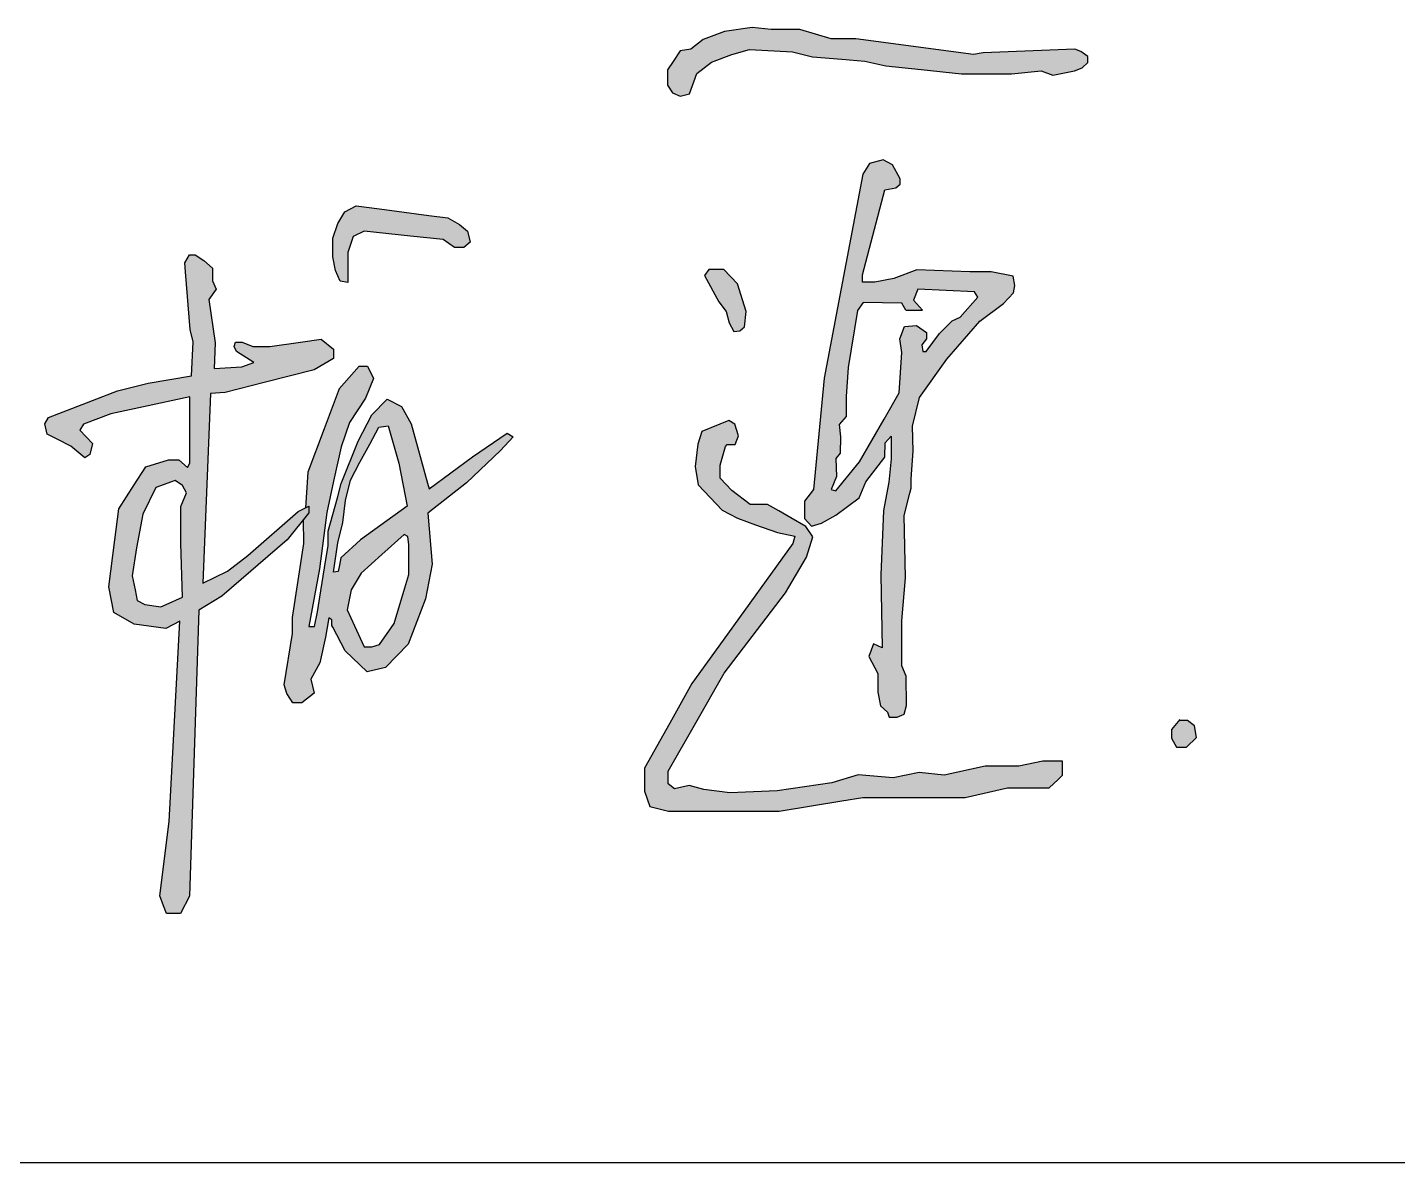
# Model space of a CAD drawing. Extents: x 1728470 to 1835391, y -157368 to 197905.
# Drawn here: x 1785987 to 1786843, y 130493 to 131202 of the extents above; entities that cross this region are included whole.
import ezdxf

# ---------------------------------------------------------------- set-up
doc = ezdxf.new("R2010")
doc.units = 0
doc.header["$LTSCALE"] = 1000
doc.header["$MEASUREMENT"] = 0
doc.layers.get('0').update_dxf_attribs({"linetype": 'CONTINUOUS'})
doc.layers.add('PUB_TITLE', color=4, linetype='CONTINUOUS')

msp = doc.modelspace()

# ---------------------------------------------------------------- hatches: boundary and pattern name
h = msp.add_hatch(color=256)
h.paths.add_polyline_path([(1786100.44, 131032.37), (1786104.93, 131038.78), (1786102.66, 131044.04), (1786102.71, 131052), (1786097.29, 131056.79), (1786091.85, 131060.32), (1786088.32, 131060.32), (1786085.39, 131055.26), (1786085.82, 131049.73), (1786088.61, 131013.73), (1786090.6, 131005.85), (1786089.5, 130984.79), (1786062.48, 130980.2), (1786043.28, 130975.4), (1786021.16, 130966.84), (1786000.18, 130958.71), (1785997.81, 130954.65), (1785999.43, 130948.3), (1786005.68, 130945.08), (1786014.08, 130940.75), (1786022.87, 130933.55), (1786025.93, 130935.6), (1786027.73, 130942.35), (1786019.7, 130950.71), (1786022.06, 130954.5), (1786039.07, 130960.87), (1786059.46, 130965.33), (1786088.44, 130971.66), (1786088.44, 130930.1), (1786086.95, 130927.35), (1786081.65, 130932.28), (1786075.26, 130932.28), (1786061.06, 130927.9), (1786053.79, 130916.64), (1786044.06, 130901.55), (1786041.58, 130882.12), (1786037.83, 130852.78), (1786041.07, 130836.83), (1786053.79, 130829.43), (1786073.46, 130826.89), (1786082.25, 130831.28), (1786075.68, 130706.12), (1786069.72, 130659.68), (1786072.06, 130653.58), (1786073.94, 130648.65), (1786082.56, 130648.65), (1786088.31, 130659.57), (1786089.35, 130691.73), (1786094.13, 130838.2), (1786108.58, 130847.05), (1786149.36, 130882.2), (1786162.85, 130899.16), (1786162.86, 130903.15), (1786156.19, 130899.93), (1786124.65, 130872.39), (1786112.04, 130862.59), (1786096.63, 130855.12), (1786101.34, 130973.58), (1786110.6, 130974.36), (1786134.94, 130980.52), (1786166.19, 130988.43), (1786178.27, 130995.5), (1786178.27, 131001.33), (1786170.45, 131007.51), (1786157.65, 131005.7), (1786138.48, 131003), (1786127.86, 131003), (1786121.13, 131005.76), (1786116.98, 131005.76), (1786116.16, 131002.99), (1786117.55, 130999.98), (1786128.45, 130992.99), (1786120.88, 130990.22), (1786103.66, 130989.18), (1786104.33, 131005.33)])
h.paths.add_polyline_path([(1786079.31, 130919.3), (1786083.99, 130916.25), (1786086.43, 130911.58), (1786082.77, 130903.04), (1786082.77, 130880.08), (1786083.99, 130846.35), (1786073.69, 130841.75), (1786070.38, 130840.35), (1786060.44, 130841.75), (1786055.67, 130844.39), (1786054.32, 130850.98), (1786052.51, 130859.81), (1786055.11, 130877.23), (1786059.18, 130898.16), (1786067.31, 130914.83)], flags=16)
h.paths.add_polyline_path([(1786256.92, 131079.22), (1786249.62, 131083.41), (1786237.86, 131084.95), (1786207.06, 131088.96), (1786192.35, 131090.88), (1786185.32, 131087.2), (1786180.85, 131079.86), (1786177.81, 131070.75), (1786177.81, 131059.1), (1786179.4, 131050.43), (1786182.36, 131043.84), (1786187.17, 131043.04), (1786187.17, 131053.2), (1786187.17, 131061.84), (1786190.54, 131071.71), (1786197.45, 131075.19), (1786226.25, 131072.05), (1786246.8, 131069.8), (1786253.87, 131064.87), (1786259.71, 131064.87), (1786263.64, 131068.12), (1786261.96, 131075.19)])
h.paths.add_polyline_path([(1786183.01, 130940.4), (1786188.16, 130955.63), (1786198.25, 130970.64), (1786203.19, 130982.97), (1786199.38, 130990.74), (1786194.35, 130990.74), (1786181.85, 130976.47), (1786172.42, 130951.49), (1786162.21, 130924.49), (1786160.81, 130902.15), (1786162.86, 130903.15), (1786162.85, 130899.16), (1786159.47, 130894.91), (1786159.79, 130879.9), (1786152.62, 130833.63), (1786152.62, 130823.66), (1786147.42, 130791.58), (1786149.12, 130786.11), (1786152.82, 130780.42), (1786158.51, 130780.42), (1786166.2, 130786.39), (1786164.15, 130795.14), (1786169.64, 130805.33), (1786173.26, 130821.46), (1786175.33, 130833.48), (1786177.22, 130832.26), (1786177.22, 130828.69), (1786177.82, 130827.55), (1786185.56, 130812.89), (1786199.29, 130799.77), (1786210.78, 130802.4), (1786224.97, 130817.08), (1786235.68, 130845.44), (1786239.91, 130867.08), (1786237.24, 130898.79), (1786261.38, 130917.83), (1786282.59, 130938.1), (1786290.49, 130946.53), (1786286.82, 130948.96), (1786264.98, 130934.08), (1786238.05, 130913.99), (1786237.03, 130917.69), (1786226.82, 130954.71), (1786220.67, 130965.47), (1786211.86, 130970.08), (1786202.21, 130960.3), (1786193.68, 130943.81), (1786183.12, 130917.42), (1786180.68, 130908.53), (1786174.94, 130887.72), (1786174.94, 130878.36), (1786173.25, 130868.57), (1786168.25, 130837.24), (1786166.35, 130828.12), (1786162.92, 130828.12), (1786169.55, 130864.11), (1786173.99, 130899.21), (1786178.3, 130918.89)])
h.paths.add_polyline_path([(1786194.79, 130930.7), (1786200.85, 130942.06), (1786206.52, 130952.71), (1786212.47, 130953.45), (1786219.14, 130930.16), (1786224.21, 130903.18), (1786195.08, 130882.13), (1786182.78, 130871.05), (1786181.95, 130866.35), (1786181.24, 130862.34), (1786178.25, 130862.09), (1786180.97, 130880.36), (1786184.05, 130893.08), (1786185.76, 130906.86), (1786188.81, 130919.48)], flags=16)
h.paths.add_polyline_path([(1786222.44, 130885.62), (1786224.62, 130884.19), (1786225.3, 130879.07), (1786225.3, 130860.58), (1786222.79, 130852.24), (1786216.05, 130829.82), (1786207, 130816.81), (1786202.22, 130815.43), (1786197.4, 130815.43), (1786191.38, 130828.45), (1786186.77, 130838.43), (1786189.25, 130850.91), (1786195.58, 130861.44), (1786208.44, 130873.01)], flags=16)
h.paths.add_polyline_path([(1786438.14, 131188.68), (1786464.97, 131187.23), (1786477.54, 131184.09), (1786495.91, 131182.52), (1786510.21, 131181.3), (1786523.23, 131178.33), (1786545.39, 131176.04), (1786570.59, 131173.43), (1786601.88, 131173.43), (1786620.36, 131175.39), (1786627.74, 131172.56), (1786641.22, 131175.39), (1786646.01, 131177.13), (1786649.55, 131180.46), (1786649.55, 131184.32), (1786645.16, 131187.42), (1786641.29, 131188.82), (1786594.46, 131186.96), (1786584.19, 131186.55), (1786578.03, 131185.45), (1786504.52, 131195.22), (1786489.09, 131195.22), (1786469.65, 131201.07), (1786451.76, 131201.07), (1786439.74, 131202.44), (1786422.53, 131199.85), (1786409.27, 131194.83), (1786401.51, 131188.74), (1786394.77, 131187.87), (1786390.4, 131181.16), (1786386.86, 131175.86), (1786386.86, 131166.36), (1786390.06, 131161.46), (1786394.76, 131159.38), (1786400.64, 131160.84), (1786405.29, 131173.57), (1786414.35, 131180.66), (1786427.08, 131185.55)])
h.paths.add_polyline_path([(1786430.72, 131042.22), (1786422.06, 131051.22), (1786412.71, 131051.22), (1786409.98, 131047.44), (1786418.96, 131031.01), (1786423.49, 131024.8), (1786425.33, 131017.76), (1786428.34, 131012.5), (1786432.08, 131012.84), (1786434.97, 131015.39), (1786435.99, 131024.9)])
h.paths.add_polyline_path([(1786522.6, 131100.86), (1786529.53, 131102.12), (1786532.17, 131104.54), (1786532.32, 131107.75), (1786527.52, 131116.59), (1786521.55, 131119.76), (1786513.08, 131117.41), (1786508.98, 131110.66), (1786484.74, 130983.17), (1786478.08, 130913.72), (1786472.48, 130906.38), (1786472.48, 130895.6), (1786476.89, 130890.73), (1786483.15, 130892.7), (1786492.08, 130897.57), (1786506.59, 130908.46), (1786510.76, 130918.43), (1786522.69, 130933.81), (1786522.98, 130942.8), (1786526.72, 130947), (1786526.72, 130932.84), (1786525.08, 130918.32), (1786521.75, 130900.51), (1786520.14, 130860.28), (1786521.12, 130814.66), (1786515.52, 130817.14), (1786512.63, 130809.28), (1786518.22, 130798.73), (1786518.22, 130786.93), (1786520.01, 130778.41), (1786524.32, 130774.47), (1786525.4, 130771.45), (1786530.42, 130771.45), (1786534.66, 130773.32), (1786536.31, 130778.63), (1786536.1, 130796.93), (1786533.29, 130803.44), (1786533.29, 130831.57), (1786535.55, 130858.37), (1786534.66, 130897.34), (1786538.33, 130911.27), (1786539.19, 130914.55), (1786539.19, 130920.43), (1786540.46, 130937.55), (1786540, 130953.14), (1786544.39, 130971.23), (1786561.4, 130995.18), (1786582.09, 131018.85), (1786596.72, 131030), (1786603.16, 131036.57), (1786603.99, 131041.1), (1786602.83, 131046.89), (1786589.18, 131049.61), (1786575.72, 131049.61), (1786542.63, 131050.87), (1786528.27, 131045.52), (1786516.43, 131043.19), (1786508.83, 131043.19), (1786508.83, 131047.85)])
h.paths.add_polyline_path([(1786509.16, 131030.49), (1786533.29, 131030.11), (1786535.83, 131025.8), (1786538.5, 131025.79), (1786546.24, 131025.78), (1786540.65, 131031.89), (1786543.32, 131038.87), (1786578.75, 131037.09), (1786580.86, 131033.86), (1786569.8, 131021.27), (1786564.65, 131018.96), (1786556.76, 131011.25), (1786548.52, 130999.9), (1786546.51, 130999.9), (1786545.74, 131004.13), (1786548.79, 131007.79), (1786548.79, 131011.86), (1786542.48, 131016.14), (1786534.97, 131015.45), (1786532.07, 131007.88), (1786533.36, 130999.34), (1786531.72, 130974.02), (1786522.23, 130957.55), (1786506.92, 130930.98), (1786492.09, 130912.78), (1786489.19, 130913.58), (1786492.43, 130921.78), (1786491.99, 130933.02), (1786494.71, 130936.37), (1786494.97, 130946.64), (1786494.15, 130954.23), (1786498.47, 130959.29), (1786498.47, 130971.76), (1786499.76, 130989.97), (1786505.61, 131025.54)], flags=16)
h.paths.add_polyline_path([(1786427.11, 130913.04), (1786419.79, 130920.65), (1786419.79, 130928.86), (1786423.17, 130940.49), (1786424.24, 130941.77), (1786429.19, 130941.77), (1786431.34, 130947.26), (1786429.06, 130954.48), (1786425.31, 130956.76), (1786408.31, 130949.94), (1786405.76, 130942.04), (1786404.29, 130927.99), (1786406.16, 130916.49), (1786421.03, 130900.75), (1786430.54, 130895.67), (1786441.79, 130891.65), (1786455.7, 130886.69), (1786466.42, 130884.43), (1786465.24, 130880.01), (1786421.67, 130819.53), (1786402.1, 130792.36), (1786388.26, 130767.59), (1786372.58, 130739.53), (1786372.58, 130725.12), (1786375.77, 130715.52), (1786387.54, 130712.64), (1786407.95, 130712.64), (1786433.89, 130712.64), (1786456.7, 130712.64), (1786495.85, 130719.12), (1786508.94, 130721.28), (1786536.54, 130721.28), (1786572.81, 130721.28), (1786599.22, 130727.24), (1786625.4, 130727.24), (1786630.93, 130732.52), (1786633.74, 130735.21), (1786633.74, 130743.8), (1786621.32, 130743.8), (1786606.43, 130740.68), (1786585.3, 130740.68), (1786559.84, 130735.16), (1786544.1, 130736.83), (1786527.98, 130733.51), (1786505.92, 130735.41), (1786489.56, 130730.43), (1786455.34, 130725.35), (1786425.83, 130724.2), (1786409.68, 130726.1), (1786400.42, 130728.63), (1786391.26, 130726.63), (1786387.37, 130729.78), (1786387.37, 130737.57), (1786404.62, 130767.82), (1786422.37, 130798.94), (1786460.62, 130849.17), (1786473.73, 130871.42), (1786477.61, 130884.11), (1786473.43, 130890.64), (1786464.01, 130896.02), (1786456.47, 130900.32), (1786449.42, 130904.35), (1786438.47, 130904.35)])
h.paths.add_polyline_path([(1786716.14, 130765.98), (1786711.78, 130769.31), (1786706.48, 130769.31), (1786701.67, 130763.75), (1786701.67, 130758.2), (1786704.92, 130752.73), (1786711.22, 130752.73), (1786717.44, 130758.75)])
h = msp.add_hatch(color=250)
h.paths.add_polyline_path([(1786504.52, 131195.22), (1786489.09, 131195.22), (1786469.65, 131201.07), (1786451.76, 131201.07), (1786439.74, 131202.44), (1786422.53, 131199.85), (1786409.27, 131194.83), (1786401.51, 131188.74), (1786394.77, 131187.87), (1786390.4, 131181.16), (1786386.86, 131175.86), (1786386.86, 131166.36), (1786390.06, 131161.46), (1786394.76, 131159.38), (1786400.64, 131160.84), (1786405.29, 131173.57), (1786414.35, 131180.66), (1786427.08, 131185.55), (1786438.14, 131188.68), (1786464.97, 131187.23), (1786477.54, 131184.09), (1786495.91, 131182.52), (1786510.21, 131181.3), (1786523.23, 131178.33), (1786545.39, 131176.04), (1786570.59, 131173.43), (1786601.88, 131173.43), (1786620.36, 131175.39), (1786627.74, 131172.56), (1786641.22, 131175.39), (1786646.01, 131177.13), (1786649.55, 131180.46), (1786649.55, 131184.32), (1786645.16, 131187.42), (1786641.29, 131188.82), (1786594.46, 131186.96), (1786584.19, 131186.55), (1786578.03, 131185.45)])
h.paths.add_polyline_path([(1786529.53, 131102.12), (1786532.17, 131104.54), (1786532.32, 131107.75), (1786527.52, 131116.59), (1786521.55, 131119.76), (1786513.08, 131117.41), (1786508.98, 131110.66), (1786484.74, 130983.17), (1786478.08, 130913.72), (1786472.48, 130906.38), (1786472.48, 130895.6), (1786476.89, 130890.73), (1786483.15, 130892.7), (1786492.08, 130897.57), (1786506.59, 130908.46), (1786510.76, 130918.43), (1786522.69, 130933.81), (1786522.98, 130942.8), (1786526.72, 130947), (1786526.72, 130932.84), (1786525.08, 130918.32), (1786521.75, 130900.51), (1786520.14, 130860.28), (1786521.12, 130814.66), (1786515.52, 130817.14), (1786512.63, 130809.28), (1786518.22, 130798.73), (1786518.22, 130786.93), (1786520.01, 130778.41), (1786524.32, 130774.47), (1786525.4, 130771.45), (1786530.42, 130771.45), (1786534.66, 130773.32), (1786536.31, 130778.63), (1786536.1, 130796.93), (1786533.29, 130803.44), (1786533.29, 130831.57), (1786535.55, 130858.37), (1786534.66, 130897.34), (1786538.33, 130911.27), (1786539.19, 130914.55), (1786539.19, 130920.43), (1786540.46, 130937.55), (1786540, 130953.14), (1786544.39, 130971.23), (1786561.4, 130995.18), (1786582.09, 131018.85), (1786596.72, 131030), (1786603.16, 131036.57), (1786603.99, 131041.1), (1786602.83, 131046.89), (1786589.18, 131049.61), (1786575.72, 131049.61), (1786542.63, 131050.87), (1786528.27, 131045.52), (1786516.43, 131043.19), (1786508.83, 131043.19), (1786508.83, 131047.85), (1786522.6, 131100.86)])
h.paths.add_polyline_path([(1786543.32, 131038.87), (1786578.75, 131037.09), (1786580.86, 131033.86), (1786569.8, 131021.27), (1786564.65, 131018.96), (1786556.76, 131011.25), (1786548.52, 130999.9), (1786546.51, 130999.9), (1786545.74, 131004.13), (1786548.79, 131007.79), (1786548.79, 131011.86), (1786542.48, 131016.14), (1786534.97, 131015.45), (1786532.07, 131007.88), (1786533.36, 130999.34), (1786531.72, 130974.02), (1786522.23, 130957.55), (1786506.92, 130930.98), (1786492.09, 130912.78), (1786489.19, 130913.58), (1786492.43, 130921.78), (1786491.99, 130933.02), (1786494.71, 130936.37), (1786494.97, 130946.64), (1786494.15, 130954.23), (1786498.47, 130959.29), (1786498.47, 130971.76), (1786499.76, 130989.97), (1786505.61, 131025.54), (1786509.16, 131030.49), (1786533.29, 131030.11), (1786535.83, 131025.8), (1786538.5, 131025.79), (1786546.24, 131025.78), (1786540.65, 131031.89)], flags=16)
h.paths.add_polyline_path([(1786423.17, 130940.49), (1786424.24, 130941.77), (1786429.19, 130941.77), (1786431.34, 130947.26), (1786429.06, 130954.48), (1786425.31, 130956.76), (1786408.31, 130949.94), (1786405.76, 130942.04), (1786404.29, 130927.99), (1786406.16, 130916.49), (1786421.03, 130900.75), (1786430.54, 130895.67), (1786441.79, 130891.65), (1786455.7, 130886.69), (1786466.42, 130884.43), (1786465.24, 130880.01), (1786421.67, 130819.53), (1786402.1, 130792.36), (1786388.26, 130767.59), (1786372.58, 130739.53), (1786372.58, 130725.12), (1786375.77, 130715.52), (1786387.54, 130712.64), (1786407.95, 130712.64), (1786433.89, 130712.64), (1786456.7, 130712.64), (1786495.85, 130719.12), (1786508.94, 130721.28), (1786536.54, 130721.28), (1786572.81, 130721.28), (1786599.22, 130727.24), (1786625.4, 130727.24), (1786630.93, 130732.52), (1786633.74, 130735.21), (1786633.74, 130743.8), (1786621.32, 130743.8), (1786606.43, 130740.68), (1786585.3, 130740.68), (1786559.84, 130735.16), (1786544.1, 130736.83), (1786527.98, 130733.51), (1786505.92, 130735.41), (1786489.56, 130730.43), (1786455.34, 130725.35), (1786425.83, 130724.2), (1786409.68, 130726.1), (1786400.42, 130728.63), (1786391.26, 130726.63), (1786387.37, 130729.78), (1786387.37, 130737.57), (1786404.62, 130767.82), (1786422.37, 130798.94), (1786460.62, 130849.17), (1786473.73, 130871.42), (1786477.61, 130884.11), (1786473.43, 130890.64), (1786464.01, 130896.02), (1786456.47, 130900.32), (1786449.42, 130904.35), (1786438.47, 130904.35), (1786427.11, 130913.04), (1786419.79, 130920.65), (1786419.79, 130928.86)])
h.paths.add_polyline_path([(1786430.72, 131042.22), (1786422.06, 131051.22), (1786412.71, 131051.22), (1786409.98, 131047.44), (1786418.96, 131031.01), (1786423.49, 131024.8), (1786425.33, 131017.76), (1786428.34, 131012.5), (1786432.08, 131012.84), (1786434.97, 131015.39), (1786435.99, 131024.9)])
h = msp.add_hatch(color=256)
h.paths.add_polyline_path([(1786427.08, 131185.55), (1786438.14, 131188.68), (1786464.97, 131187.23), (1786477.54, 131184.09), (1786495.91, 131182.52), (1786510.21, 131181.3), (1786523.23, 131178.33), (1786545.39, 131176.04), (1786570.59, 131173.43), (1786601.88, 131173.43), (1786620.36, 131175.39), (1786627.74, 131172.56), (1786641.22, 131175.39), (1786646.01, 131177.13), (1786649.55, 131180.46), (1786649.55, 131184.32), (1786645.16, 131187.42), (1786641.29, 131188.82), (1786594.46, 131186.96), (1786584.19, 131186.55), (1786578.03, 131185.45), (1786504.52, 131195.22), (1786489.09, 131195.22), (1786469.65, 131201.07), (1786451.76, 131201.07), (1786439.74, 131202.44), (1786422.53, 131199.85), (1786409.27, 131194.83), (1786401.51, 131188.74), (1786394.77, 131187.87), (1786390.4, 131181.16), (1786386.86, 131175.86), (1786386.86, 131166.36), (1786390.06, 131161.46), (1786394.76, 131159.38), (1786400.64, 131160.84), (1786405.29, 131173.57), (1786414.35, 131180.66)])
h.paths.add_polyline_path([(1786430.72, 131042.22), (1786422.06, 131051.22), (1786412.71, 131051.22), (1786409.98, 131047.44), (1786418.96, 131031.01), (1786423.49, 131024.8), (1786425.33, 131017.76), (1786428.34, 131012.5), (1786432.08, 131012.84), (1786434.97, 131015.39), (1786435.99, 131024.9)])
h.paths.add_polyline_path([(1786522.6, 131100.86), (1786529.53, 131102.12), (1786532.17, 131104.54), (1786532.32, 131107.75), (1786527.52, 131116.59), (1786521.55, 131119.76), (1786513.08, 131117.41), (1786508.98, 131110.66), (1786484.74, 130983.17), (1786478.08, 130913.72), (1786472.48, 130906.38), (1786472.48, 130895.6), (1786476.89, 130890.73), (1786483.15, 130892.7), (1786492.08, 130897.57), (1786506.59, 130908.46), (1786510.76, 130918.43), (1786522.69, 130933.81), (1786522.98, 130942.8), (1786526.72, 130947), (1786526.72, 130932.84), (1786525.08, 130918.32), (1786521.75, 130900.51), (1786520.14, 130860.28), (1786521.12, 130814.66), (1786515.52, 130817.14), (1786512.63, 130809.28), (1786518.22, 130798.73), (1786518.22, 130786.93), (1786520.01, 130778.41), (1786524.32, 130774.47), (1786525.4, 130771.45), (1786530.42, 130771.45), (1786534.66, 130773.32), (1786536.31, 130778.63), (1786536.1, 130796.93), (1786533.29, 130803.44), (1786533.29, 130831.57), (1786535.55, 130858.37), (1786534.66, 130897.34), (1786538.33, 130911.27), (1786539.19, 130914.55), (1786539.19, 130920.43), (1786540.46, 130937.55), (1786540, 130953.14), (1786544.39, 130971.23), (1786561.4, 130995.18), (1786582.09, 131018.85), (1786596.72, 131030), (1786603.16, 131036.57), (1786603.99, 131041.1), (1786602.83, 131046.89), (1786589.18, 131049.61), (1786575.72, 131049.61), (1786542.63, 131050.87), (1786528.27, 131045.52), (1786516.43, 131043.19), (1786508.83, 131043.19), (1786508.83, 131047.85)])
h.paths.add_polyline_path([(1786509.16, 131030.49), (1786533.29, 131030.11), (1786535.83, 131025.8), (1786538.5, 131025.79), (1786546.24, 131025.78), (1786540.65, 131031.89), (1786543.32, 131038.87), (1786578.75, 131037.09), (1786580.86, 131033.86), (1786569.8, 131021.27), (1786564.65, 131018.96), (1786556.76, 131011.25), (1786548.52, 130999.9), (1786546.51, 130999.9), (1786545.74, 131004.13), (1786548.79, 131007.79), (1786548.79, 131011.86), (1786542.48, 131016.14), (1786534.97, 131015.45), (1786532.07, 131007.88), (1786533.36, 130999.34), (1786531.72, 130974.02), (1786522.23, 130957.55), (1786506.92, 130930.98), (1786492.09, 130912.78), (1786489.19, 130913.58), (1786492.43, 130921.78), (1786491.99, 130933.02), (1786494.71, 130936.37), (1786494.97, 130946.64), (1786494.15, 130954.23), (1786498.47, 130959.29), (1786498.47, 130971.76), (1786499.76, 130989.97), (1786505.61, 131025.54)], flags=16)
h.paths.add_polyline_path([(1786419.79, 130928.86), (1786423.17, 130940.49), (1786424.24, 130941.77), (1786429.19, 130941.77), (1786431.34, 130947.26), (1786429.06, 130954.48), (1786425.31, 130956.76), (1786408.31, 130949.94), (1786405.76, 130942.04), (1786404.29, 130927.99), (1786406.16, 130916.49), (1786421.03, 130900.75), (1786430.54, 130895.67), (1786441.79, 130891.65), (1786455.7, 130886.69), (1786466.42, 130884.43), (1786465.24, 130880.01), (1786421.67, 130819.53), (1786402.1, 130792.36), (1786388.26, 130767.59), (1786372.58, 130739.53), (1786372.58, 130725.12), (1786375.77, 130715.52), (1786387.54, 130712.64), (1786407.95, 130712.64), (1786433.89, 130712.64), (1786456.7, 130712.64), (1786495.85, 130719.12), (1786508.94, 130721.28), (1786536.54, 130721.28), (1786572.81, 130721.28), (1786599.22, 130727.24), (1786625.4, 130727.24), (1786630.93, 130732.52), (1786633.74, 130735.21), (1786633.74, 130743.8), (1786621.32, 130743.8), (1786606.43, 130740.68), (1786585.3, 130740.68), (1786559.84, 130735.16), (1786544.1, 130736.83), (1786527.98, 130733.51), (1786505.92, 130735.41), (1786489.56, 130730.43), (1786455.34, 130725.35), (1786425.83, 130724.2), (1786409.68, 130726.1), (1786400.42, 130728.63), (1786391.26, 130726.63), (1786387.37, 130729.78), (1786387.37, 130737.57), (1786404.62, 130767.82), (1786422.37, 130798.94), (1786460.62, 130849.17), (1786473.73, 130871.42), (1786477.61, 130884.11), (1786473.43, 130890.64), (1786464.01, 130896.02), (1786456.47, 130900.32), (1786449.42, 130904.35), (1786438.47, 130904.35), (1786427.11, 130913.04), (1786419.79, 130920.65)])
h = msp.add_hatch(color=256)
h.paths.add_polyline_path([(1786177.81, 131059.1), (1786179.4, 131050.43), (1786182.36, 131043.84), (1786187.17, 131043.04), (1786187.17, 131053.2), (1786187.17, 131061.84), (1786190.54, 131071.71), (1786197.45, 131075.19), (1786226.25, 131072.05), (1786246.8, 131069.8), (1786253.87, 131064.87), (1786259.71, 131064.87), (1786263.64, 131068.12), (1786261.96, 131075.19), (1786256.92, 131079.22), (1786249.62, 131083.41), (1786237.86, 131084.95), (1786207.06, 131088.96), (1786192.35, 131090.88), (1786185.32, 131087.2), (1786180.85, 131079.86), (1786177.81, 131070.75)])
h.paths.add_polyline_path([(1786152.62, 130823.66), (1786147.42, 130791.58), (1786149.12, 130786.11), (1786152.82, 130780.42), (1786158.51, 130780.42), (1786166.2, 130786.39), (1786164.15, 130795.14), (1786169.64, 130805.33), (1786173.26, 130821.46), (1786175.33, 130833.48), (1786177.22, 130832.26), (1786177.22, 130828.69), (1786177.82, 130827.55), (1786185.56, 130812.89), (1786199.29, 130799.77), (1786210.78, 130802.4), (1786224.97, 130817.08), (1786235.68, 130845.44), (1786239.91, 130867.08), (1786237.24, 130898.79), (1786261.38, 130917.83), (1786282.59, 130938.1), (1786290.49, 130946.53), (1786286.82, 130948.96), (1786264.98, 130934.08), (1786238.05, 130913.99), (1786237.03, 130917.69), (1786226.82, 130954.71), (1786220.67, 130965.47), (1786211.86, 130970.08), (1786202.21, 130960.3), (1786193.68, 130943.81), (1786183.12, 130917.42), (1786180.68, 130908.53), (1786174.94, 130887.72), (1786174.94, 130878.36), (1786173.25, 130868.57), (1786168.25, 130837.24), (1786166.35, 130828.12), (1786162.92, 130828.12), (1786169.55, 130864.11), (1786173.99, 130899.21), (1786178.3, 130918.89), (1786183.01, 130940.4), (1786188.16, 130955.63), (1786198.25, 130970.64), (1786203.19, 130982.97), (1786199.38, 130990.74), (1786194.35, 130990.74), (1786181.85, 130976.47), (1786172.42, 130951.49), (1786162.21, 130924.49), (1786160.81, 130902.15), (1786162.86, 130903.15), (1786162.85, 130899.16), (1786159.47, 130894.91), (1786159.79, 130879.9), (1786152.62, 130833.63)])
h.paths.add_polyline_path([(1786178.25, 130862.09), (1786180.97, 130880.36), (1786184.05, 130893.08), (1786185.76, 130906.86), (1786188.81, 130919.48), (1786194.79, 130930.7), (1786200.85, 130942.06), (1786206.52, 130952.71), (1786212.47, 130953.45), (1786219.14, 130930.16), (1786224.21, 130903.18), (1786195.08, 130882.13), (1786182.78, 130871.05), (1786181.95, 130866.35), (1786181.24, 130862.34)], flags=16)
h.paths.add_polyline_path([(1786186.77, 130838.43), (1786189.25, 130850.91), (1786195.58, 130861.44), (1786208.44, 130873.01), (1786224.21, 130887.22), (1786225.3, 130879.07), (1786225.3, 130860.58), (1786222.79, 130852.24), (1786216.05, 130829.82), (1786206.04, 130815.43), (1786197.4, 130815.43), (1786191.38, 130828.45)], flags=16)
for color, points in [(250, [(1786256.92, 131079.22), (1786249.62, 131083.41), (1786237.86, 131084.95), (1786207.06, 131088.96), (1786192.35, 131090.88), (1786185.32, 131087.2), (1786180.85, 131079.86), (1786177.81, 131070.75), (1786177.81, 131059.1), (1786179.4, 131050.43), (1786182.36, 131043.84), (1786187.17, 131043.04), (1786187.17, 131053.2), (1786187.17, 131061.84), (1786190.54, 131071.71), (1786197.45, 131075.19), (1786226.25, 131072.05), (1786246.8, 131069.8), (1786253.87, 131064.87), (1786259.71, 131064.87), (1786263.64, 131068.12), (1786261.96, 131075.19)]), (256, [(1786177.81, 131059.1), (1786179.4, 131050.43), (1786182.36, 131043.84), (1786187.17, 131043.04), (1786187.17, 131053.2), (1786187.17, 131061.84), (1786190.54, 131071.71), (1786197.45, 131075.19), (1786226.25, 131072.05), (1786246.8, 131069.8), (1786253.87, 131064.87), (1786259.71, 131064.87), (1786263.64, 131068.12), (1786261.96, 131075.19), (1786256.92, 131079.22), (1786249.62, 131083.41), (1786237.86, 131084.95), (1786207.06, 131088.96), (1786192.35, 131090.88), (1786185.32, 131087.2), (1786180.85, 131079.86), (1786177.81, 131070.75)]), (250, [(1786716.14, 130765.98), (1786711.78, 130769.31), (1786706.48, 130769.31), (1786701.67, 130763.75), (1786701.67, 130758.2), (1786704.92, 130752.73), (1786711.22, 130752.73), (1786717.44, 130758.75)]), (256, [(1786711.78, 130769.31), (1786706.48, 130769.31), (1786701.67, 130763.75), (1786701.67, 130758.2), (1786704.92, 130752.73), (1786711.22, 130752.73), (1786717.44, 130758.75), (1786716.14, 130765.98)])]:
    msp.add_hatch(color=color).paths.add_polyline_path(points)
h = msp.add_hatch(color=250)
h.paths.add_polyline_path([(1786100.44, 131032.37), (1786104.93, 131038.78), (1786102.66, 131044.04), (1786102.71, 131052), (1786097.29, 131056.79), (1786091.85, 131060.32), (1786088.32, 131060.32), (1786085.39, 131055.26), (1786085.82, 131049.73), (1786088.61, 131013.73), (1786090.6, 131005.85), (1786089.5, 130984.79), (1786062.48, 130980.2), (1786043.28, 130975.4), (1786021.16, 130966.84), (1786000.18, 130958.71), (1785997.81, 130954.65), (1785999.43, 130948.3), (1786005.68, 130945.08), (1786014.08, 130940.75), (1786022.87, 130933.55), (1786025.93, 130935.6), (1786027.73, 130942.35), (1786019.7, 130950.71), (1786022.06, 130954.5), (1786039.07, 130960.87), (1786059.46, 130965.33), (1786088.44, 130971.66), (1786088.44, 130930.1), (1786086.95, 130927.35), (1786081.65, 130932.28), (1786075.26, 130932.28), (1786061.06, 130927.9), (1786053.79, 130916.64), (1786044.06, 130901.55), (1786041.58, 130882.12), (1786037.83, 130852.78), (1786041.07, 130836.83), (1786053.79, 130829.43), (1786073.46, 130826.89), (1786082.25, 130831.28), (1786075.68, 130706.12), (1786069.72, 130659.68), (1786072.06, 130653.58), (1786073.94, 130648.65), (1786082.56, 130648.65), (1786088.31, 130659.57), (1786089.35, 130691.73), (1786094.13, 130838.2), (1786108.58, 130847.05), (1786149.36, 130882.2), (1786162.85, 130899.16), (1786162.86, 130903.15), (1786156.19, 130899.93), (1786124.65, 130872.39), (1786112.04, 130862.59), (1786096.63, 130855.12), (1786101.34, 130973.58), (1786110.6, 130974.36), (1786134.94, 130980.52), (1786166.19, 130988.43), (1786178.27, 130995.5), (1786178.27, 131001.33), (1786170.45, 131007.51), (1786157.65, 131005.7), (1786138.48, 131003), (1786127.86, 131003), (1786121.13, 131005.76), (1786116.98, 131005.76), (1786116.16, 131002.99), (1786117.55, 130999.98), (1786128.45, 130992.99), (1786120.88, 130990.22), (1786103.66, 130989.18), (1786104.33, 131005.33)])
h.paths.add_polyline_path([(1786079.31, 130919.3), (1786083.99, 130916.25), (1786086.43, 130911.58), (1786082.77, 130903.04), (1786082.77, 130880.08), (1786083.99, 130846.35), (1786073.69, 130841.75), (1786070.38, 130840.35), (1786060.44, 130841.75), (1786055.67, 130844.39), (1786054.32, 130850.98), (1786052.51, 130859.81), (1786055.11, 130877.23), (1786059.18, 130898.16), (1786067.31, 130914.83)], flags=16)
h = msp.add_hatch(color=250)
h.paths.add_polyline_path([(1786183.01, 130940.4), (1786188.16, 130955.63), (1786198.25, 130970.64), (1786203.19, 130982.97), (1786199.38, 130990.74), (1786194.35, 130990.74), (1786181.85, 130976.47), (1786172.42, 130951.49), (1786162.21, 130924.49), (1786160.81, 130902.15), (1786162.86, 130903.15), (1786162.85, 130899.16), (1786159.47, 130894.91), (1786159.79, 130879.9), (1786152.62, 130833.63), (1786152.62, 130823.66), (1786147.42, 130791.58), (1786149.12, 130786.11), (1786152.82, 130780.42), (1786158.51, 130780.42), (1786166.2, 130786.39), (1786164.15, 130795.14), (1786169.64, 130805.33), (1786173.26, 130821.46), (1786175.33, 130833.48), (1786177.22, 130832.26), (1786177.22, 130828.69), (1786177.82, 130827.55), (1786185.56, 130812.89), (1786199.29, 130799.77), (1786210.78, 130802.4), (1786224.97, 130817.08), (1786235.68, 130845.44), (1786239.91, 130867.08), (1786237.24, 130898.79), (1786261.38, 130917.83), (1786282.59, 130938.1), (1786290.49, 130946.53), (1786286.82, 130948.96), (1786264.98, 130934.08), (1786238.05, 130913.99), (1786237.03, 130917.69), (1786226.82, 130954.71), (1786220.67, 130965.47), (1786211.86, 130970.08), (1786202.21, 130960.3), (1786193.68, 130943.81), (1786183.12, 130917.42), (1786180.68, 130908.53), (1786174.94, 130887.72), (1786174.94, 130878.36), (1786173.25, 130868.57), (1786168.25, 130837.24), (1786166.35, 130828.12), (1786162.92, 130828.12), (1786169.55, 130864.11), (1786173.99, 130899.21), (1786178.3, 130918.89)])
h.paths.add_polyline_path([(1786194.79, 130930.7), (1786200.85, 130942.06), (1786206.52, 130952.71), (1786212.47, 130953.45), (1786219.14, 130930.16), (1786224.21, 130903.18), (1786195.08, 130882.13), (1786182.78, 130871.05), (1786181.95, 130866.35), (1786181.24, 130862.34), (1786178.25, 130862.09), (1786180.97, 130880.36), (1786184.05, 130893.08), (1786185.76, 130906.86), (1786188.81, 130919.48)], flags=16)
h.paths.add_polyline_path([(1786222.44, 130885.62), (1786224.62, 130884.19), (1786225.3, 130879.07), (1786225.3, 130860.58), (1786222.79, 130852.24), (1786216.05, 130829.82), (1786207, 130816.81), (1786202.22, 130815.43), (1786197.4, 130815.43), (1786191.38, 130828.45), (1786186.77, 130838.43), (1786189.25, 130850.91), (1786195.58, 130861.44), (1786208.44, 130873.01)], flags=16)

# ---------------------------------------------------------------- linework, layer by layer
for p, q in [((1786439.74, 131202.44), (1786422.53, 131199.85)), ((1786451.76, 131201.07), (1786439.74, 131202.44)), ((1786409.27, 131194.83), (1786401.51, 131188.74)), ((1786422.53, 131199.85), (1786409.27, 131194.83)), ((1786469.65, 131201.07), (1786451.76, 131201.07)), ((1786489.09, 131195.22), (1786469.65, 131201.07)), ((1786504.52, 131195.22), (1786489.09, 131195.22)), ((1786578.03, 131185.45), (1786504.52, 131195.22)), ((1786394.77, 131187.87), (1786390.4, 131181.16)), ((1786401.51, 131188.74), (1786394.77, 131187.87)), ((1786414.35, 131180.66), (1786427.08, 131185.55)), ((1786427.08, 131185.55), (1786438.14, 131188.68)), ((1786438.14, 131188.68), (1786464.97, 131187.23)), ((1786464.97, 131187.23), (1786477.54, 131184.09)), ((1786477.54, 131184.09), (1786495.91, 131182.52)), ((1786584.19, 131186.55), (1786578.03, 131185.45)), ((1786594.46, 131186.96), (1786584.19, 131186.55)), ((1786641.29, 131188.82), (1786594.46, 131186.96)), ((1786645.16, 131187.42), (1786641.29, 131188.82)), ((1786649.55, 131184.32), (1786645.16, 131187.42)), ((1786649.55, 131180.46), (1786649.55, 131184.32)), ((1786390.4, 131181.16), (1786386.86, 131175.86)), ((1786386.86, 131175.86), (1786386.86, 131166.36)), ((1786405.29, 131173.57), (1786414.35, 131180.66)), ((1786495.91, 131182.52), (1786510.21, 131181.3)), ((1786510.21, 131181.3), (1786523.23, 131178.33)), ((1786523.23, 131178.33), (1786545.39, 131176.04)), ((1786545.39, 131176.04), (1786570.59, 131173.43)), ((1786641.22, 131175.39), (1786646.01, 131177.13)), ((1786646.01, 131177.13), (1786649.55, 131180.46)), ((1786400.64, 131160.84), (1786405.29, 131173.57)), ((1786570.59, 131173.43), (1786601.88, 131173.43)), ((1786601.88, 131173.43), (1786620.36, 131175.39)), ((1786620.36, 131175.39), (1786627.74, 131172.56)), ((1786627.74, 131172.56), (1786641.22, 131175.39)), ((1786386.86, 131166.36), (1786390.06, 131161.46)), ((1786390.06, 131161.46), (1786394.76, 131159.38)), ((1786394.76, 131159.38), (1786400.64, 131160.84)), ((1786513.08, 131117.41), (1786508.98, 131110.66)), ((1786521.55, 131119.76), (1786513.08, 131117.41)), ((1786527.52, 131116.59), (1786521.55, 131119.76)), ((1786532.32, 131107.75), (1786527.52, 131116.59)), ((1786508.98, 131110.66), (1786484.74, 130983.17)), ((1786532.17, 131104.54), (1786532.32, 131107.75)), ((1786508.83, 131047.85), (1786522.6, 131100.86)), ((1786522.6, 131100.86), (1786529.53, 131102.12)), ((1786529.53, 131102.12), (1786532.17, 131104.54)), ((1786185.32, 131087.2), (1786192.35, 131090.88)), ((1786192.35, 131090.88), (1786207.06, 131088.96)), ((1786180.85, 131079.86), (1786185.32, 131087.2)), ((1786207.06, 131088.96), (1786237.86, 131084.95)), ((1786237.86, 131084.95), (1786249.62, 131083.41)), ((1786249.62, 131083.41), (1786256.92, 131079.22)), ((1786177.81, 131070.75), (1786180.85, 131079.86)), ((1786197.45, 131075.19), (1786190.54, 131071.71)), ((1786226.25, 131072.05), (1786197.45, 131075.19)), ((1786256.92, 131079.22), (1786261.96, 131075.19)), ((1786261.96, 131075.19), (1786263.64, 131068.12)), ((1786177.81, 131059.1), (1786177.81, 131070.75)), ((1786190.54, 131071.71), (1786187.17, 131061.84)), ((1786246.8, 131069.8), (1786226.25, 131072.05)), ((1786253.87, 131064.87), (1786246.8, 131069.8)), ((1786259.71, 131064.87), (1786253.87, 131064.87)), ((1786263.64, 131068.12), (1786259.71, 131064.87)), ((1786085.39, 131055.26), (1786088.32, 131060.32)), ((1786088.32, 131060.32), (1786091.85, 131060.32)), ((1786091.85, 131060.32), (1786097.29, 131056.79)), ((1786097.29, 131056.79), (1786102.71, 131052)), ((1786179.4, 131050.43), (1786177.81, 131059.1)), ((1786187.17, 131061.84), (1786187.17, 131053.2)), ((1786085.82, 131049.73), (1786085.39, 131055.26)), ((1786088.61, 131013.73), (1786085.82, 131049.73)), ((1786102.71, 131052), (1786102.66, 131044.04)), ((1786182.36, 131043.84), (1786179.4, 131050.43)), ((1786187.17, 131053.2), (1786187.17, 131043.04)), ((1786412.71, 131051.22), (1786409.98, 131047.44)), ((1786409.98, 131047.44), (1786418.96, 131031.01)), ((1786422.06, 131051.22), (1786412.71, 131051.22)), ((1786430.72, 131042.22), (1786422.06, 131051.22)), ((1786508.83, 131043.19), (1786508.83, 131047.85)), ((1786542.63, 131050.87), (1786528.27, 131045.52)), ((1786575.72, 131049.61), (1786542.63, 131050.87)), ((1786589.18, 131049.61), (1786575.72, 131049.61)), ((1786602.83, 131046.89), (1786589.18, 131049.61)), ((1786104.93, 131038.78), (1786100.44, 131032.37)), ((1786102.66, 131044.04), (1786104.93, 131038.78)), ((1786187.17, 131043.04), (1786182.36, 131043.84)), ((1786435.99, 131024.9), (1786430.72, 131042.22)), ((1786516.43, 131043.19), (1786508.83, 131043.19)), ((1786528.27, 131045.52), (1786516.43, 131043.19)), ((1786543.32, 131038.87), (1786540.65, 131031.89)), ((1786578.75, 131037.09), (1786543.32, 131038.87)), ((1786603.99, 131041.1), (1786602.83, 131046.89)), ((1786603.16, 131036.57), (1786603.99, 131041.1)), ((1786100.44, 131032.37), (1786104.33, 131005.33)), ((1786418.96, 131031.01), (1786423.49, 131024.8)), ((1786509.16, 131030.49), (1786505.61, 131025.54)), ((1786533.29, 131030.11), (1786509.16, 131030.49)), ((1786535.83, 131025.8), (1786533.29, 131030.11)), ((1786546.24, 131025.78), (1786540.65, 131031.89)), ((1786569.8, 131021.27), (1786580.86, 131033.86)), ((1786580.86, 131033.86), (1786578.75, 131037.09)), ((1786582.09, 131018.85), (1786596.72, 131030)), ((1786596.72, 131030), (1786603.16, 131036.57)), ((1786423.49, 131024.8), (1786425.33, 131017.76)), ((1786434.97, 131015.39), (1786435.99, 131024.9)), ((1786505.61, 131025.54), (1786499.76, 130989.97)), ((1786535.83, 131025.8), (1786538.5, 131025.79)), ((1786538.5, 131025.79), (1786546.24, 131025.78)), ((1786090.6, 131005.85), (1786088.61, 131013.73)), ((1786425.33, 131017.76), (1786428.34, 131012.5)), ((1786428.34, 131012.5), (1786432.08, 131012.84)), ((1786432.08, 131012.84), (1786434.97, 131015.39)), ((1786532.07, 131007.88), (1786534.97, 131015.45)), ((1786534.97, 131015.45), (1786542.48, 131016.14)), ((1786542.48, 131016.14), (1786548.79, 131011.86)), ((1786556.76, 131011.25), (1786564.65, 131018.96)), ((1786561.4, 130995.18), (1786582.09, 131018.85)), ((1786564.65, 131018.96), (1786569.8, 131021.27)), ((1786089.5, 130984.79), (1786090.6, 131005.85)), ((1786104.33, 131005.33), (1786103.66, 130989.18)), ((1786116.16, 131002.99), (1786116.98, 131005.76)), ((1786116.98, 131005.76), (1786121.13, 131005.76)), ((1786121.13, 131005.76), (1786127.86, 131003)), ((1786138.48, 131003), (1786157.65, 131005.7)), ((1786157.65, 131005.7), (1786170.45, 131007.51)), ((1786170.45, 131007.51), (1786178.27, 131001.33)), ((1786533.36, 130999.34), (1786532.07, 131007.88)), ((1786548.79, 131007.79), (1786545.74, 131004.13)), ((1786548.52, 130999.9), (1786556.76, 131011.25)), ((1786548.79, 131011.86), (1786548.79, 131007.79)), ((1786117.55, 130999.98), (1786116.16, 131002.99)), ((1786128.45, 130992.99), (1786117.55, 130999.98)), ((1786127.86, 131003), (1786138.48, 131003)), ((1786178.27, 131001.33), (1786178.27, 130995.5)), ((1786531.72, 130974.02), (1786533.36, 130999.34)), ((1786545.74, 131004.13), (1786546.51, 130999.9)), ((1786546.51, 130999.9), (1786548.52, 130999.9)), ((1786103.66, 130989.18), (1786120.88, 130990.22)), ((1786120.88, 130990.22), (1786128.45, 130992.99)), ((1786166.19, 130988.43), (1786134.94, 130980.52)), ((1786178.27, 130995.5), (1786166.19, 130988.43)), ((1786194.35, 130990.74), (1786181.85, 130976.47)), ((1786194.35, 130990.74), (1786199.38, 130990.74)), ((1786199.38, 130990.74), (1786203.19, 130982.97)), ((1786499.76, 130989.97), (1786498.47, 130971.76)), ((1786544.39, 130971.23), (1786561.4, 130995.18)), ((1786043.28, 130975.4), (1786062.48, 130980.2)), ((1786062.48, 130980.2), (1786089.5, 130984.79)), ((1786134.94, 130980.52), (1786110.6, 130974.36)), ((1786203.19, 130982.97), (1786198.25, 130970.64)), ((1786484.74, 130983.17), (1786478.08, 130913.72)), ((1786021.16, 130966.84), (1786043.28, 130975.4)), ((1786088.44, 130971.66), (1786059.46, 130965.33)), ((1786088.44, 130930.1), (1786088.44, 130971.66)), ((1786101.34, 130973.58), (1786096.63, 130855.12)), ((1786110.6, 130974.36), (1786101.34, 130973.58)), ((1786181.85, 130976.47), (1786172.42, 130951.49)), ((1786198.25, 130970.64), (1786188.16, 130955.63)), ((1786202.21, 130960.3), (1786211.86, 130970.08)), ((1786211.86, 130970.08), (1786220.67, 130965.47)), ((1786498.47, 130971.76), (1786498.47, 130959.29)), ((1786522.23, 130957.55), (1786531.72, 130974.02)), ((1786540, 130953.14), (1786544.39, 130971.23)), ((1786000.18, 130958.71), (1786021.16, 130966.84)), ((1786059.46, 130965.33), (1786039.07, 130960.87)), ((1786220.67, 130965.47), (1786226.82, 130954.71)), ((1785997.81, 130954.65), (1786000.18, 130958.71)), ((1785999.43, 130948.3), (1785997.81, 130954.65)), ((1786022.06, 130954.5), (1786019.7, 130950.71)), ((1786039.07, 130960.87), (1786022.06, 130954.5)), ((1786188.16, 130955.63), (1786183.01, 130940.4)), ((1786193.68, 130943.81), (1786202.21, 130960.3)), ((1786206.52, 130952.71), (1786212.47, 130953.45)), ((1786212.47, 130953.45), (1786219.14, 130930.16)), ((1786226.82, 130954.71), (1786237.03, 130917.69)), ((1786425.31, 130956.76), (1786408.31, 130949.94)), ((1786429.06, 130954.48), (1786425.31, 130956.76)), ((1786431.34, 130947.26), (1786429.06, 130954.48)), ((1786498.47, 130959.29), (1786494.15, 130954.23)), ((1786494.15, 130954.23), (1786494.97, 130946.64)), ((1786506.92, 130930.98), (1786522.23, 130957.55)), ((1786540.46, 130937.55), (1786540, 130953.14)), ((1786005.68, 130945.08), (1785999.43, 130948.3)), ((1786014.08, 130940.75), (1786005.68, 130945.08)), ((1786019.7, 130950.71), (1786027.73, 130942.35)), ((1786172.42, 130951.49), (1786162.21, 130924.49)), ((1786200.85, 130942.06), (1786206.52, 130952.71)), ((1786264.98, 130934.08), (1786286.82, 130948.96)), ((1786290.49, 130946.53), (1786282.59, 130938.1)), ((1786286.82, 130948.96), (1786290.49, 130946.53)), ((1786408.31, 130949.94), (1786405.76, 130942.04)), ((1786429.19, 130941.77), (1786431.34, 130947.26)), ((1786494.97, 130946.64), (1786494.71, 130936.37)), ((1786522.98, 130942.8), (1786526.72, 130947)), ((1786526.72, 130947), (1786526.72, 130932.84)), ((1786022.87, 130933.55), (1786014.08, 130940.75)), ((1786027.73, 130942.35), (1786025.93, 130935.6)), ((1786183.01, 130940.4), (1786178.3, 130918.89)), ((1786183.12, 130917.42), (1786193.68, 130943.81)), ((1786194.79, 130930.7), (1786200.85, 130942.06)), ((1786282.59, 130938.1), (1786261.38, 130917.83)), ((1786405.76, 130942.04), (1786404.29, 130927.99)), ((1786419.79, 130928.86), (1786423.17, 130940.49)), ((1786423.17, 130940.49), (1786424.24, 130941.77)), ((1786424.24, 130941.77), (1786429.19, 130941.77)), ((1786494.71, 130936.37), (1786491.99, 130933.02)), ((1786522.69, 130933.81), (1786522.98, 130942.8)), ((1786539.19, 130920.43), (1786540.46, 130937.55)), ((1786025.93, 130935.6), (1786022.87, 130933.55)), ((1786053.79, 130916.64), (1786061.06, 130927.9)), ((1786061.06, 130927.9), (1786075.26, 130932.28)), ((1786075.26, 130932.28), (1786081.65, 130932.28)), ((1786081.65, 130932.28), (1786086.95, 130927.35)), ((1786086.95, 130927.35), (1786088.44, 130930.1)), ((1786188.81, 130919.48), (1786194.79, 130930.7)), ((1786219.14, 130930.16), (1786224.21, 130903.18)), ((1786238.05, 130913.99), (1786264.98, 130934.08)), ((1786404.29, 130927.99), (1786406.16, 130916.49)), ((1786419.79, 130920.65), (1786419.79, 130928.86)), ((1786491.99, 130933.02), (1786492.43, 130921.78)), ((1786492.09, 130912.78), (1786506.92, 130930.98)), ((1786510.76, 130918.43), (1786522.69, 130933.81)), ((1786526.72, 130932.84), (1786525.08, 130918.32)), ((1786079.31, 130919.3), (1786067.31, 130914.83)), ((1786083.99, 130916.25), (1786079.31, 130919.3)), ((1786162.21, 130924.49), (1786160.81, 130902.15)), ((1786178.3, 130918.89), (1786173.99, 130899.21)), ((1786185.76, 130906.86), (1786188.81, 130919.48)), ((1786427.11, 130913.04), (1786419.79, 130920.65)), ((1786492.43, 130921.78), (1786489.19, 130913.58)), ((1786539.19, 130914.55), (1786539.19, 130920.43)), ((1786044.06, 130901.55), (1786053.79, 130916.64)), ((1786067.31, 130914.83), (1786059.18, 130898.16)), ((1786082.77, 130903.04), (1786086.43, 130911.58)), ((1786086.43, 130911.58), (1786083.99, 130916.25)), ((1786180.68, 130908.53), (1786183.12, 130917.42)), ((1786237.03, 130917.69), (1786238.05, 130913.99)), ((1786261.38, 130917.83), (1786237.24, 130898.79)), ((1786406.16, 130916.49), (1786421.03, 130900.75)), ((1786438.47, 130904.35), (1786427.11, 130913.04)), ((1786478.08, 130913.72), (1786472.48, 130906.38)), ((1786489.19, 130913.58), (1786492.09, 130912.78)), ((1786506.59, 130908.46), (1786510.76, 130918.43)), ((1786525.08, 130918.32), (1786521.75, 130900.51)), ((1786534.66, 130897.34), (1786538.33, 130911.27)), ((1786538.33, 130911.27), (1786539.19, 130914.55)), ((1786082.77, 130880.08), (1786082.77, 130903.04)), ((1786156.19, 130899.93), (1786162.86, 130903.15)), ((1786162.86, 130903.15), (1786162.85, 130899.16)), ((1786174.94, 130887.72), (1786180.68, 130908.53)), ((1786184.05, 130893.08), (1786185.76, 130906.86)), ((1786224.21, 130903.18), (1786195.08, 130882.13)), ((1786449.42, 130904.35), (1786438.47, 130904.35)), ((1786456.47, 130900.32), (1786449.42, 130904.35)), ((1786472.48, 130906.38), (1786472.48, 130895.6)), ((1786492.08, 130897.57), (1786506.59, 130908.46)), ((1786041.58, 130882.12), (1786044.06, 130901.55)), ((1786059.18, 130898.16), (1786055.11, 130877.23)), ((1786124.65, 130872.39), (1786156.19, 130899.93)), ((1786162.85, 130899.16), (1786149.36, 130882.2)), ((1786159.79, 130879.9), (1786159.47, 130894.91)), ((1786173.99, 130899.21), (1786169.55, 130864.11)), ((1786180.97, 130880.36), (1786184.05, 130893.08)), ((1786237.24, 130898.79), (1786239.91, 130867.08)), ((1786421.03, 130900.75), (1786430.54, 130895.67)), ((1786430.54, 130895.67), (1786441.79, 130891.65)), ((1786464.01, 130896.02), (1786456.47, 130900.32)), ((1786473.43, 130890.64), (1786464.01, 130896.02)), ((1786472.48, 130895.6), (1786476.89, 130890.73)), ((1786483.15, 130892.7), (1786492.08, 130897.57)), ((1786521.75, 130900.51), (1786520.14, 130860.28)), ((1786535.55, 130858.37), (1786534.66, 130897.34)), ((1786174.94, 130878.36), (1786174.94, 130887.72)), ((1786222.44, 130885.62), (1786208.44, 130873.01)), ((1786224.62, 130884.19), (1786222.44, 130885.62)), ((1786441.79, 130891.65), (1786455.7, 130886.69)), ((1786455.7, 130886.69), (1786466.42, 130884.43)), ((1786477.61, 130884.11), (1786473.43, 130890.64)), ((1786476.89, 130890.73), (1786483.15, 130892.7)), ((1786037.83, 130852.78), (1786041.58, 130882.12)), ((1786055.11, 130877.23), (1786052.51, 130859.81)), ((1786083.99, 130846.35), (1786082.77, 130880.08)), ((1786149.36, 130882.2), (1786108.58, 130847.05)), ((1786152.62, 130833.63), (1786159.79, 130879.9)), ((1786173.25, 130868.57), (1786174.94, 130878.36)), ((1786178.25, 130862.09), (1786180.97, 130880.36)), ((1786195.08, 130882.13), (1786182.78, 130871.05)), ((1786225.3, 130879.07), (1786224.62, 130884.19)), ((1786225.3, 130860.58), (1786225.3, 130879.07)), ((1786465.24, 130880.01), (1786421.67, 130819.53)), ((1786466.42, 130884.43), (1786465.24, 130880.01)), ((1786473.73, 130871.42), (1786477.61, 130884.11)), ((1786112.04, 130862.59), (1786124.65, 130872.39)), ((1786168.25, 130837.24), (1786173.25, 130868.57)), ((1786182.78, 130871.05), (1786181.95, 130866.35)), ((1786208.44, 130873.01), (1786195.58, 130861.44)), ((1786460.62, 130849.17), (1786473.73, 130871.42)), ((1786052.51, 130859.81), (1786054.32, 130850.98)), ((1786096.63, 130855.12), (1786112.04, 130862.59)), ((1786169.55, 130864.11), (1786162.92, 130828.12)), ((1786181.24, 130862.34), (1786178.25, 130862.09)), ((1786181.95, 130866.35), (1786181.24, 130862.34)), ((1786195.58, 130861.44), (1786189.25, 130850.91)), ((1786222.79, 130852.24), (1786225.3, 130860.58)), ((1786239.91, 130867.08), (1786235.68, 130845.44)), ((1786520.14, 130860.28), (1786521.12, 130814.66)), ((1786041.07, 130836.83), (1786037.83, 130852.78)), ((1786054.32, 130850.98), (1786055.67, 130844.39)), ((1786189.25, 130850.91), (1786186.77, 130838.43)), ((1786216.05, 130829.82), (1786222.79, 130852.24)), ((1786533.29, 130831.57), (1786535.55, 130858.37)), ((1786055.67, 130844.39), (1786060.44, 130841.75)), ((1786060.44, 130841.75), (1786070.38, 130840.35)), ((1786070.38, 130840.35), (1786073.69, 130841.75)), ((1786073.69, 130841.75), (1786083.99, 130846.35)), ((1786108.58, 130847.05), (1786094.13, 130838.2)), ((1786235.68, 130845.44), (1786224.97, 130817.08)), ((1786422.37, 130798.94), (1786460.62, 130849.17)), ((1786053.79, 130829.43), (1786041.07, 130836.83)), ((1786094.13, 130838.2), (1786089.35, 130691.73)), ((1786152.62, 130823.66), (1786152.62, 130833.63)), ((1786166.35, 130828.12), (1786168.25, 130837.24)), ((1786175.33, 130833.48), (1786173.26, 130821.46)), ((1786177.22, 130832.26), (1786175.33, 130833.48)), ((1786186.77, 130838.43), (1786191.38, 130828.45)), ((1786073.46, 130826.89), (1786053.79, 130829.43)), ((1786082.25, 130831.28), (1786073.46, 130826.89)), ((1786075.68, 130706.12), (1786082.25, 130831.28)), ((1786162.92, 130828.12), (1786166.35, 130828.12)), ((1786177.22, 130828.69), (1786177.22, 130832.26)), ((1786177.82, 130827.55), (1786177.22, 130828.69)), ((1786185.56, 130812.89), (1786177.82, 130827.55)), ((1786191.38, 130828.45), (1786197.4, 130815.43)), ((1786207, 130816.81), (1786216.05, 130829.82)), ((1786533.29, 130803.44), (1786533.29, 130831.57)), ((1786147.42, 130791.58), (1786152.62, 130823.66)), ((1786173.26, 130821.46), (1786169.64, 130805.33)), ((1786202.22, 130815.43), (1786207, 130816.81)), ((1786224.97, 130817.08), (1786210.78, 130802.4)), ((1786421.67, 130819.53), (1786402.1, 130792.36)), ((1786515.52, 130817.14), (1786512.63, 130809.28)), ((1786521.12, 130814.66), (1786515.52, 130817.14)), ((1786199.29, 130799.77), (1786185.56, 130812.89)), ((1786197.4, 130815.43), (1786202.22, 130815.43)), ((1786512.63, 130809.28), (1786518.22, 130798.73)), ((1786169.64, 130805.33), (1786164.15, 130795.14)), ((1786210.78, 130802.4), (1786199.29, 130799.77)), ((1786404.62, 130767.82), (1786422.37, 130798.94)), ((1786536.1, 130796.93), (1786533.29, 130803.44)), ((1786149.12, 130786.11), (1786147.42, 130791.58)), ((1786164.15, 130795.14), (1786166.2, 130786.39)), ((1786402.1, 130792.36), (1786388.26, 130767.59)), ((1786518.22, 130798.73), (1786518.22, 130786.93)), ((1786536.31, 130778.63), (1786536.1, 130796.93)), ((1786152.82, 130780.42), (1786149.12, 130786.11)), ((1786166.2, 130786.39), (1786158.51, 130780.42)), ((1786518.22, 130786.93), (1786520.01, 130778.41)), ((1786158.51, 130780.42), (1786152.82, 130780.42)), ((1786520.01, 130778.41), (1786524.32, 130774.47)), ((1786524.32, 130774.47), (1786525.4, 130771.45)), ((1786530.42, 130771.45), (1786534.66, 130773.32)), ((1786534.66, 130773.32), (1786536.31, 130778.63)), ((1786388.26, 130767.59), (1786372.58, 130739.53)), ((1786387.37, 130737.57), (1786404.62, 130767.82)), ((1786525.4, 130771.45), (1786530.42, 130771.45)), ((1786706.96, 130769.87), (1786701.67, 130763.75)), ((1786711.78, 130769.31), (1786706.48, 130769.31)), ((1786716.14, 130765.98), (1786711.78, 130769.31)), ((1786717.44, 130758.75), (1786716.14, 130765.98)), ((1786701.67, 130763.75), (1786701.67, 130758.2)), ((1786701.67, 130758.2), (1786704.92, 130752.73)), ((1786711.22, 130752.73), (1786717.44, 130758.75)), ((1786704.92, 130752.73), (1786711.22, 130752.73)), ((1786372.58, 130739.53), (1786372.58, 130725.12)), ((1786585.3, 130740.68), (1786559.84, 130735.16)), ((1786606.43, 130740.68), (1786585.3, 130740.68)), ((1786621.32, 130743.8), (1786606.43, 130740.68)), ((1786633.74, 130743.8), (1786621.32, 130743.8)), ((1786633.74, 130735.21), (1786633.74, 130743.8)), ((1786387.37, 130729.78), (1786387.37, 130737.57)), ((1786489.56, 130730.43), (1786455.34, 130725.35)), ((1786505.92, 130735.41), (1786489.56, 130730.43)), ((1786527.98, 130733.51), (1786505.92, 130735.41)), ((1786544.1, 130736.83), (1786527.98, 130733.51)), ((1786559.84, 130735.16), (1786544.1, 130736.83)), ((1786625.4, 130727.24), (1786630.93, 130732.52)), ((1786630.93, 130732.52), (1786633.74, 130735.21)), ((1786372.58, 130725.12), (1786375.77, 130715.52)), ((1786391.26, 130726.63), (1786387.37, 130729.78)), ((1786400.42, 130728.63), (1786391.26, 130726.63)), ((1786409.68, 130726.1), (1786400.42, 130728.63)), ((1786425.83, 130724.2), (1786409.68, 130726.1)), ((1786455.34, 130725.35), (1786425.83, 130724.2)), ((1786572.81, 130721.28), (1786599.22, 130727.24)), ((1786599.22, 130727.24), (1786625.4, 130727.24)), ((1786375.77, 130715.52), (1786387.54, 130712.64)), ((1786456.7, 130712.64), (1786495.85, 130719.12)), ((1786495.85, 130719.12), (1786508.94, 130721.28)), ((1786508.94, 130721.28), (1786536.54, 130721.28)), ((1786536.54, 130721.28), (1786572.81, 130721.28)), ((1786069.72, 130659.68), (1786075.68, 130706.12)), ((1786387.54, 130712.64), (1786407.95, 130712.64)), ((1786407.95, 130712.64), (1786433.89, 130712.64)), ((1786433.89, 130712.64), (1786456.7, 130712.64)), ((1786089.35, 130691.73), (1786088.31, 130659.57)), ((1786072.06, 130653.58), (1786069.72, 130659.68)), ((1786073.94, 130648.65), (1786072.06, 130653.58)), ((1786088.31, 130659.57), (1786082.56, 130648.65)), ((1786082.56, 130648.65), (1786073.94, 130648.65))]:
    msp.add_line(p, q)
at = {"layer": 'PUB_TITLE', "color": 4}
msp.add_line((1781574.84, 130493.03), (1787074.84, 130493.03), dxfattribs=at)

doc.saveas('drawing.dxf')
